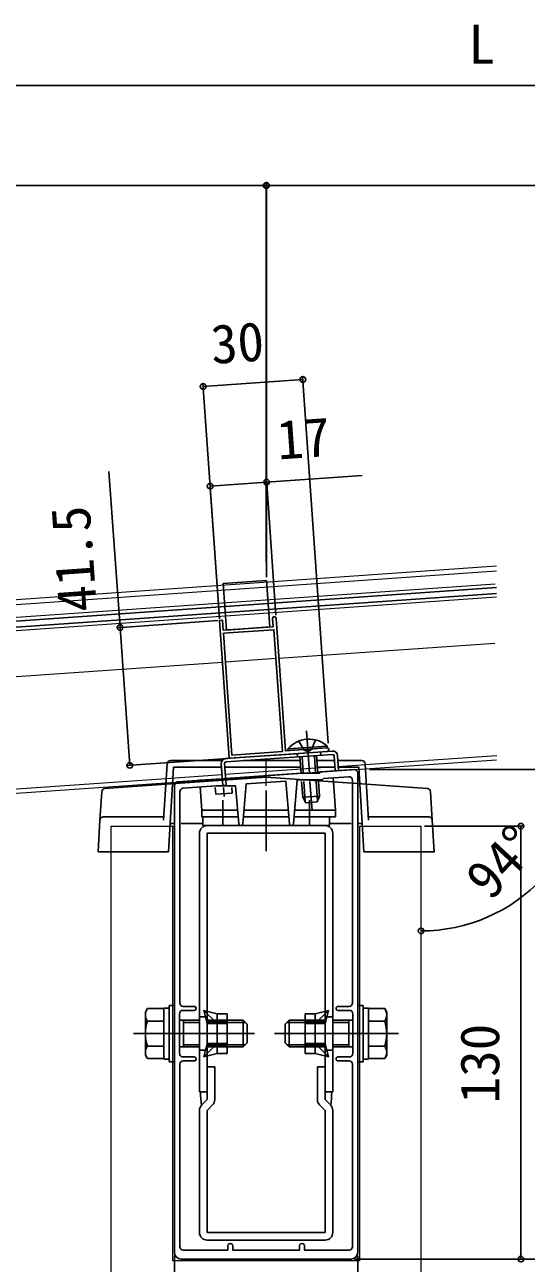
# Model space of a CAD drawing. Units: millimetres, scale not verified. Extents: x -700 to 700, y -1044 to 1038.
# Drawn here: x -141.2 to 9.3, y -103.9 to 268.1 of the extents above; entities that cross this region are included whole.
import ezdxf
from ezdxf.enums import TextEntityAlignment as Align

# ---------------------------------------------------------------- set-up
doc = ezdxf.new("R2010")
doc.units = ezdxf.units.MM
doc.header["$LTSCALE"] = 6
for name, color, linetype in [('0-3_YKK_11', 7, 'Continuous'), ('0-6_YKK_13', 4, 'Continuous'), ('0-8_YKK_D', 6, 'Continuous')]:
    doc.layers.add(name, color=color, linetype=linetype)
doc.layers.add('0-5_YKK_12', color=2, linetype='Continuous', lineweight=18)
doc.styles.add('ＭＳ ゴシック', font='')
doc.styles.get('ＭＳ ゴシック').set_extended_font_data('MS Gothic')

msp = doc.modelspace()

# ---------------------------------------------------------------- linework, layer by layer
at = {"layer": '0-3_YKK_11'}
for p, q in [((-42.839, -25.717), (-42.839, 41.266)), ((-41.239, -100.617), (-41.239, 43.383)), ((-96.239, 39.677), (-96.239, -100.617)), ((-94.639, 37.784), (-94.639, -25.717)), ((-90.339, -27.917), (-93.739, -27.917)), ((-93.639, -26.717), (-90.339, -26.717)), ((-47.139, -26.717), (-43.839, -26.717)), ((-43.739, -27.917), (-47.139, -27.917)), ((-94.639, -44.117), (-94.639, -98.917)), ((-93.739, -41.917), (-90.339, -41.917)), ((-90.339, -43.117), (-93.639, -43.117)), ((-47.139, -41.917), (-43.739, -41.917)), ((-43.839, -43.117), (-47.139, -43.117)), ((-42.839, -98.917), (-42.839, -44.117)), ((-94.239, -102.617), (-43.239, -102.617))]:
    msp.add_line(p, q, dxfattribs=at)
for points in [[(-79.818, 47.788), (-82.713, 89.187), (-81.815, 89.249), (-81.606, 86.257), (-66.642, 87.303), (-66.813, 89.747)], [(-65.716, 89.824), (-62.936, 50.071), (-50.516, 50.939)], [(-50.44, 49.842), (-62.859, 48.974), (-79.818, 47.788)], [(-42.309, 44.381), (-52.343, 43.679), (-52.739, 43.283), (-58.005, 43.283), (-78.255, 41.867), (-78.639, 41.483), (-83.746, 41.483), (-95.309, 40.675)], [(-61.737, 28.131), (-62.857, 40.939), (-74.693, 40.111), (-75.741, 28.131)], [(-43.909, 42.264), (-51.458, 41.736), (-51.911, 41.283), (-57.935, 41.283), (-59.4, 41.181), (-60.541, 28.131)], [(-76.937, 28.131), (-77.93, 39.483), (-83.676, 39.483), (-93.709, 38.782)], [(-94.739, -28.917), (-94.739, -34.917), (-94.739, -40.917)], [(-42.739, -40.917), (-42.739, -34.917), (-42.739, -28.917)], [(-93.639, -99.917), (-80.239, -99.917), (-80.239, -98.667)], [(-78.739, -98.667), (-78.739, -99.917), (-58.739, -99.917), (-58.739, -98.667)], [(-57.239, -98.667), (-57.239, -99.917), (-43.839, -99.917)]]:
    msp.add_lwpolyline(points, dxfattribs=at)
msp.add_lwpolyline([(-81.543, 85.359), (-78.983, 48.748), (-63.82, 49.809), (-66.38, 86.419)], close=True, dxfattribs=at)
for centre, radius, start, end in [((-66.264, 89.785), 0.55, 3.99999, 184.00001), ((-50.478, 50.391), 0.55, 273.99999, 94.00001), ((-43.839, 41.266), 1, 0, 93.99997), ((-42.239, 43.383), 1, 0, 93.99997), ((-95.239, 39.677), 1, 93.99999, 179.99998), ((-93.639, 37.784), 1, 93.99999, 179.99998), ((-76.339, 28.183), 0.6, 184.99999, 355.00001), ((-61.139, 28.183), 0.6, 184.99999, 355.00001), ((-93.639, -25.717), 1, 180.00001, 269.99999), ((-43.839, -25.717), 1, 270.00001, 359.99999), ((-93.739, -28.917), 1, 90.00001, 179.99999), ((-90.339, -27.317), 0.6, 269.99999, 90.00001), ((-47.139, -27.317), 0.6, 89.99999, 270.00001), ((-43.739, -28.917), 1, 0.00001, 89.99999), ((-93.739, -40.917), 1, 180.00001, 269.99999), ((-43.739, -40.917), 1, 270.00001, 359.99999), ((-93.639, -44.117), 1, 90.00001, 179.99999), ((-90.339, -42.517), 0.6, 269.99999, 90.00001), ((-47.139, -42.517), 0.6, 89.99999, 270.00001), ((-43.839, -44.117), 1, 0.00001, 89.99999), ((-93.639, -98.917), 1, 180.00001, 269.99999), ((-79.489, -98.667), 0.75, 359.99999, 180.00001), ((-57.989, -98.667), 0.75, 359.99999, 180.00001), ((-43.839, -98.917), 1, 270.00001, 359.99999), ((-94.239, -100.617), 2, 180.00001, 269.99999), ((-43.239, -100.617), 2, 270.00001, 359.99999)]:
    msp.add_arc(centre, radius, start, end, dxfattribs=at)
at = {"layer": '0-5_YKK_12'}
for p, q in [((0.41, 105.51), (-217.951, 90.24)), ((-287.512, 83.973), (0.417, 104.107)), ((-287.226, 80.106), (0.054, 100.193)), ((-249.581, 78.786), (0.383, 96.264)), ((-64.881, 77.888), (-0.085, 82.419)), ((-248.62, 65.04), (-81.84, 76.702)), ((-80.942, 76.765), (-65.779, 77.825)), ((-80.984, 42.98), (-48.065, 45.281)), ((-68.739, 39.522), (-68.739, 47.306)), ((-246.269, 31.422), (-98.719, 41.739)), ((-98.799, 40.431), (-81.891, 41.613)), ((-98.719, 41.739), (-81.982, 42.91)), ((-246.178, 30.125), (-98.799, 40.431)), ((-115.239, 27.383), (-96.239, 27.383)), ((-96.736, -103.117), (-96.736, 27.383)), ((-40.736, 27.383), (-22.239, 27.383))]:
    msp.add_line(p, q, dxfattribs=at)
for points in [[(-47.067, 45.351), (-38.988, 45.916), (0.556, 48.681)], [(-80.894, 41.683), (-38.909, 44.619), (0.41, 47.368)], [(-115.239, -299.978), (-115.239, 19.683), (-115.239, 27.383)], [(-40.736, 27.383), (-40.736, -103.117), (-96.736, -103.117)], [(-22.239, -299.978), (-22.239, 19.683), (-22.239, 27.383)]]:
    msp.add_lwpolyline(points, dxfattribs=at)
at = {"layer": '0-6_YKK_13'}
for p, q in [((-68.616, 101.199), (-81.584, 100.292)), ((-68.616, 101.199), (-67.64, 87.233)), ((0.389, 99.095), (-200.773, 85.03)), ((-200.629, 83.236), (0.389, 97.291)), ((-80.608, 86.326), (-81.584, 100.292)), ((-67.64, 87.233), (-80.608, 86.326)), ((-56.627, 56.025), (-55.736, 43.283)), ((-48.893, 49.965), (-80.815, 47.733)), ((-48.824, 48.967), (-80.746, 46.735)), ((-50.357, 50.95), (-62.129, 50.127)), ((-59.298, 48.235), (-59.368, 49.232)), ((-54.255, 48.573), (-53.885, 43.283)), ((-53.603, 48.618), (-53.23, 43.283)), ((-52.315, 48.723), (-52.385, 49.721)), ((-50.393, 51.458), (-50.357, 50.95)), ((-47.976, 44.014), (-48.29, 48.503)), ((-46.979, 44.084), (-47.292, 48.573)), ((-99.486, 29.244), (-98.453, 46.144)), ((-97.455, 47.083), (-81.939, 47.083)), ((-82.207, 46.132), (-81.754, 39.647)), ((-81.21, 46.201), (-80.756, 39.717)), ((-58.368, 45.083), (-81.131, 45.083)), ((-75.556, 47.083), (-58.507, 47.083)), ((-58.59, 48.27), (-58.241, 43.267)), ((-57.938, 48.315), (-57.586, 43.283)), ((-53.495, 47.083), (-48.179, 47.083)), ((-48.052, 45.083), (-53.355, 45.083)), ((-47.189, 47.083), (-40.003, 47.083)), ((-39.005, 46.144), (-37.972, 29.244)), ((-81.894, 41.657), (-88.669, 41.183)), ((-88.666, 41.139), (-88.669, 41.183)), ((-84.18, 41.497), (-84.177, 41.453)), ((-84.18, 41.497), (-84.177, 41.453)), ((-83.781, 41.525), (-83.778, 41.481)), ((-81.893, 41.643), (-80.896, 41.712)), ((-58.244, 43.311), (-80.897, 41.727)), ((-79.592, 41.818), (-79.568, 41.483)), ((-79.192, 41.846), (-79.167, 41.483)), ((-79.192, 41.846), (-79.167, 41.483)), ((-48.767, 43.974), (-53.256, 43.66)), ((-47.942, 32.183), (-48.624, 41.934)), ((-47.976, 44.014), (-46.979, 44.084)), ((-118.594, 29.244), (-118.073, 37.761)), ((-88.04, 32.183), (-88.527, 39.144)), ((-84.005, 38.983), (-83.866, 37.008)), ((-78.879, 37.357), (-83.866, 37.008)), ((-81.754, 39.647), (-80.756, 39.717)), ((-81.498, 38.983), (-81.314, 36.342)), ((-78.992, 38.983), (-78.879, 37.357)), ((-68.739, 38.083), (-68.739, 20.083)), ((-68.739, 37.883), (-68.739, 19.883)), ((-58.067, 40.783), (-57.739, 36.099)), ((-57.411, 40.783), (-56.99, 34.758)), ((-55.561, 40.783), (-54.952, 32.084)), ((-53.711, 40.783), (-53.307, 35.015)), ((-19.385, 37.761), (-18.864, 29.244)), ((-81.739, 35.207), (-81.739, 27.649)), ((-56.823, 34.459), (-57.739, 36.099)), ((-53.431, 34.696), (-56.823, 34.459)), ((-55.739, 35.207), (-55.739, 27.649)), ((-53.431, 34.696), (-52.752, 36.448)), ((-117.596, 30.183), (-99.429, 30.183)), ((-88.04, 32.183), (-88.04, 30.183)), ((-77.294, 32.183), (-88.04, 32.183)), ((-77.119, 30.183), (-88.04, 30.183)), ((-61.919, 30.183), (-75.565, 30.183)), ((-61.916, 30.183), (-75.562, 30.183)), ((-62.094, 32.183), (-75.39, 32.183)), ((-47.942, 30.183), (-60.365, 30.183)), ((-47.942, 32.183), (-60.19, 32.183)), ((-47.942, 32.183), (-47.942, 30.183)), ((-38.029, 30.183), (-19.862, 30.183)), ((-119.179, 19.683), (-118.594, 29.244)), ((-96.242, 28.183), (-97.548, 28.183)), ((-87.739, 28.183), (-94.242, 28.183)), ((-86.436, 27.583), (-51.036, 27.583)), ((-78.736, 27.583), (-58.736, 27.583)), ((-43.242, 28.183), (-49.739, 28.183)), ((-39.91, 28.183), (-41.242, 28.183)), ((-88.736, -52.417), (-88.736, 25.283)), ((-86.436, 25.283), (-51.036, 25.283)), ((-86.436, -54.717), (-86.436, 25.283)), ((-51.036, 25.283), (-51.036, -54.717)), ((-48.736, 25.283), (-48.736, -52.417)), ((-118.181, 19.683), (-119.179, 19.683)), ((-118.181, 19.683), (-98.068, 19.683)), ((-39.391, 19.683), (-19.277, 19.683)), ((-104.939, -28.417), (-104.358, -27.411)), ((-104.939, -28.417), (-104.939, -41.417)), ((-99.439, -27.411), (-104.358, -27.411)), ((-99.439, -27.217), (-97.839, -27.217)), ((-99.439, -27.217), (-99.439, -42.617)), ((-99.439, -27.411), (-99.439, -42.422)), ((-97.839, -26.417), (-97.839, -43.417)), ((-96.239, -26.417), (-97.839, -26.417)), ((-96.239, -43.417), (-96.239, -26.417)), ((-86.436, -31.917), (-87.436, -27.917)), ((-83.436, -31.917), (-87.436, -27.917)), ((-80.436, -40.917), (-80.436, -28.917)), ((-57.036, -40.917), (-57.036, -28.917)), ((-54.036, -31.917), (-50.036, -27.917)), ((-51.036, -31.917), (-50.036, -27.917)), ((-41.239, -43.417), (-41.239, -26.417)), ((-41.239, -26.417), (-39.639, -26.417)), ((-39.639, -26.417), (-39.639, -43.417)), ((-38.039, -27.217), (-39.639, -27.217)), ((-38.039, -27.217), (-38.039, -42.617)), ((-38.039, -27.411), (-38.039, -42.422)), ((-38.039, -27.411), (-33.12, -27.411)), ((-32.539, -28.417), (-33.12, -27.411)), ((-32.539, -28.417), (-32.539, -41.417)), ((-99.439, -31.164), (-104.358, -31.164)), ((-99.439, -30.917), (-99.439, -38.917)), ((-88.739, -30.917), (-94.739, -30.917)), ((-93.539, -30.917), (-93.539, -38.917)), ((-88.739, -31.597), (-93.539, -31.597)), ((-86.436, -29.917), (-88.736, -29.917)), ((-80.436, -30.917), (-86.436, -30.917)), ((-80.436, -31.417), (-86.436, -31.417)), ((-86.436, -37.917), (-86.436, -31.917)), ((-83.436, -31.917), (-86.436, -31.917)), ((-83.436, -37.917), (-83.436, -31.917)), ((-75.639, -30.917), (-80.439, -30.917)), ((-74.959, -31.597), (-80.439, -31.597)), ((-74.439, -32.117), (-75.639, -30.917)), ((-75.639, -38.917), (-75.639, -30.917)), ((-74.439, -37.717), (-74.439, -32.117)), ((-63.039, -32.117), (-61.839, -30.917)), ((-63.039, -37.717), (-63.039, -32.117)), ((-62.519, -31.597), (-57.039, -31.597)), ((-61.839, -30.917), (-57.039, -30.917)), ((-61.839, -38.917), (-61.839, -30.917)), ((-57.036, -30.917), (-51.036, -30.917)), ((-57.036, -31.417), (-51.036, -31.417)), ((-54.036, -37.917), (-54.036, -31.917)), ((-54.036, -31.917), (-51.036, -31.917)), ((-51.036, -29.917), (-48.736, -29.917)), ((-51.036, -37.917), (-51.036, -31.917)), ((-48.739, -30.917), (-42.739, -30.917)), ((-48.739, -31.597), (-43.939, -31.597)), ((-43.939, -30.917), (-43.939, -38.917)), ((-38.039, -30.917), (-38.039, -38.917)), ((-38.039, -31.164), (-33.12, -31.164)), ((-108.521, -34.917), (-72.189, -34.917)), ((-28.957, -34.917), (-66.261, -34.917)), ((-99.439, -38.67), (-104.358, -38.67)), ((-94.739, -38.917), (-88.739, -38.917)), ((-88.739, -38.237), (-93.539, -38.237)), ((-86.436, -39.917), (-88.736, -39.917)), ((-83.436, -37.917), (-87.436, -41.917)), ((-86.436, -37.917), (-87.436, -41.917)), ((-83.436, -40.917), (-87.436, -41.917)), ((-83.436, -37.917), (-86.436, -37.917)), ((-80.436, -38.417), (-86.436, -38.417)), ((-80.436, -38.917), (-86.436, -38.917)), ((-80.436, -37.917), (-83.436, -37.917)), ((-83.436, -40.917), (-83.436, -37.917)), ((-83.436, -40.917), (-80.436, -40.917)), ((-74.959, -38.237), (-80.439, -38.237)), ((-80.439, -38.917), (-75.639, -38.917)), ((-74.439, -37.717), (-75.639, -38.917)), ((-63.039, -37.717), (-61.839, -38.917)), ((-62.519, -38.237), (-57.039, -38.237)), ((-57.039, -38.917), (-61.839, -38.917)), ((-57.036, -37.917), (-54.036, -37.917)), ((-57.036, -38.417), (-51.036, -38.417)), ((-57.036, -38.917), (-51.036, -38.917)), ((-54.036, -40.917), (-57.036, -40.917)), ((-54.036, -40.917), (-54.036, -37.917)), ((-54.036, -37.917), (-50.036, -41.917)), ((-54.036, -37.917), (-51.036, -37.917)), ((-54.036, -40.917), (-50.036, -41.917)), ((-51.036, -37.917), (-50.036, -41.917)), ((-51.036, -39.917), (-48.736, -39.917)), ((-48.739, -38.237), (-43.939, -38.237)), ((-42.739, -38.917), (-48.739, -38.917)), ((-38.039, -38.67), (-33.12, -38.67)), ((-104.939, -41.417), (-104.358, -42.422)), ((-99.439, -42.422), (-104.358, -42.422)), ((-99.439, -42.617), (-97.839, -42.617)), ((-97.839, -43.417), (-96.239, -43.417)), ((-39.639, -43.417), (-41.239, -43.417)), ((-38.039, -42.617), (-39.639, -42.617)), ((-38.039, -42.422), (-33.12, -42.422)), ((-32.539, -41.417), (-33.12, -42.422)), ((-86.436, -44.917), (-84.136, -44.917)), ((-84.136, -54.717), (-84.136, -44.917)), ((-53.336, -54.717), (-53.336, -44.917)), ((-51.036, -44.917), (-53.336, -44.917)), ((-86.436, -52.417), (-88.736, -52.417)), ((-88.062, -56.343), (-86.436, -54.717)), ((-51.036, -52.417), (-48.736, -52.417)), ((-49.409, -56.343), (-51.036, -54.717)), ((-88.736, -94.617), (-88.736, -57.969)), ((-86.436, -57.969), (-84.809, -56.343)), ((-51.036, -57.969), (-52.662, -56.343)), ((-51.036, -57.969), (-51.036, -94.617)), ((-48.736, -57.969), (-48.736, -94.617)), ((-51.036, -96.917), (-86.436, -96.917))]:
    msp.add_line(p, q, dxfattribs=at)
for points in [[(-58.919, 52.969), (-57.374, 50.292), (-56.189, 49.765)], [(-53.931, 53.318), (-55.089, 50.452), (-56.189, 49.765)], [(-50.393, 51.458), (-62.164, 50.635), (-62.129, 50.127)], [(-82.134, 45.083), (-96.514, 45.083), (-98.068, 19.683)], [(-39.391, 19.683), (-40.944, 45.083), (-47.049, 45.083)], [(-117.145, 38.698), (-98.83, 39.978), (-68.742, 42.082)], [(-68.742, 42.084), (-38.628, 39.978), (-20.313, 38.698)], [(-53.055, 40.783), (-52.752, 36.448), (-57.739, 36.099)], [(-87.736, 27.583), (-49.736, 27.583), (-49.736, 30.183), (-60.362, 30.183)], [(-77.116, 30.183), (-87.736, 30.183), (-87.736, 27.583)], [(-18.864, 29.244), (-18.279, 19.683), (-19.277, 19.683)], [(-80.436, -28.917), (-83.436, -28.917), (-87.436, -27.917)], [(-80.436, -31.917), (-83.436, -31.917), (-83.436, -28.917)], [(-57.036, -28.917), (-54.036, -28.917), (-50.036, -27.917)], [(-57.036, -31.917), (-54.036, -31.917), (-54.036, -28.917)], [(-51.036, -94.617), (-86.436, -94.617), (-86.436, -57.969)]]:
    msp.add_lwpolyline(points, dxfattribs=at)
for centre, radius, start, end in [((-55.878, 45.319), 8.232, 48.2189, 139.7811), ((-48.789, 48.468), 1.5, 4, 94), ((-48.789, 48.468), 0.5, 4, 94), ((-97.455, 46.083), 1, 90, 176.5), ((-80.711, 46.236), 1.5, 94, 184), ((-80.711, 46.236), 0.5, 94, 184), ((-40.003, 46.083), 1, 3.5, 90), ((-117.075, 37.7), 1, 94, 176.5), ((-20.383, 37.7), 1, 3.5, 86), ((-117.596, 29.183), 1, 90, 176.5), ((-19.862, 29.183), 1, 3.5, 90), ((-86.436, 25.283), 2.3, 90, 180), ((-51.036, 25.283), 2.3, 0, 90), ((-101.616, -29.288), 3.323, 145.61575, 214.38425), ((-35.862, -29.288), 3.323, 325.61575, 34.38425), ((-92.52, -34.917), 12.419, 162.41205, 197.58795), ((-44.958, -34.917), 12.419, 342.41205, 17.58795), ((-101.616, -40.546), 3.323, 145.61575, 214.38425), ((-35.862, -40.546), 3.323, 325.61575, 34.38425), ((-86.436, -54.717), 2.3, 315, 0), ((-51.036, -54.717), 2.3, 180, 225), ((-86.436, -57.969), 2.3, 135, 180), ((-51.036, -57.969), 2.3, 0, 45), ((-86.436, -94.617), 2.3, 180, 270), ((-51.036, -94.617), 2.3, 270, 0)]:
    msp.add_arc(centre, radius, start, end, dxfattribs=at)
for centre, major_axis, start_param, end_param in [((-86.436, -52.417), (0.011, -7.658), 4.7120019, 5.261547), ((-51.036, -52.417), (-0.011, -7.658), 1.0216383, 1.5711834)]:
    msp.add_ellipse(centre, major_axis=major_axis, ratio=0.261149, start_param=start_param, end_param=end_param, dxfattribs=at)
at = {"layer": '0-8_YKK_D'}
for p, q in [((334.112, 249.885), (-336, 249.885)), ((-68.739, 219.885), (-349.998, 219.885)), ((-68.739, 106.821), (-68.739, 220.885)), ((-68.616, 102.199), (-68.616, 220.885)), ((139.538, 219.885), (-68.616, 219.885)), ((-82.751, 89.735), (-87.699, 160.497)), ((-57.703, 161.593), (-87.63, 159.5)), ((-50.059, 52.288), (-57.772, 162.59)), ((-82.751, 89.735), (-85.607, 130.57)), ((-65.786, 90.821), (-68.648, 131.756)), ((-83.261, 89.147), (-113.582, 86.99)), ((-80.317, 47.752), (-110.637, 45.595)), ((-37.736, 44.383), (38.761, 44.383)), ((-21.239, 27.383), (8.761, 27.383)), ((7.761, -102.617), (7.761, 27.383)), ((-96.239, -101.617), (-96.239, -133.616)), ((-42.239, -102.617), (38.761, -102.617)), ((-42.239, -102.617), (38.761, -102.617)), ((-42.239, -102.617), (8.761, -102.617)), ((-41.239, -101.617), (-41.239, -133.616))]:
    msp.add_line(p, q, dxfattribs=at)
for points in [[(-109.639, 45.666), (-112.584, 87.061), (-115.922, 133.979)], [(-85.537, 129.573), (-68.578, 130.759), (-39.885, 132.765)]]:
    msp.add_lwpolyline(points, dxfattribs=at)
for centre in [(-68.739, 219.885), (-68.616, 219.885), (-87.63, 159.5), (-57.703, 161.593), (-85.537, 129.573), (-68.578, 130.759), (-112.584, 87.061), (-109.639, 45.666), (7.761, 27.383), (-22.239, -4.078), (7.761, -102.617)]:
    msp.add_circle(centre, 0.85, dxfattribs=at)
msp.add_arc((-22.239, 45.784), 49.862, 270, 4.00001, dxfattribs=at)

# ---------------------------------------------------------------- texts
at = {"layer": '0-8_YKK_D', "style": 'ＭＳ ゴシック'}
msp.add_text('L', height=11.73, dxfattribs=at).set_placement((-7.99, 252.885), align=Align.BOTTOM_LEFT)
for s, rotation, p in [('30', 4, (-84.665, 162.714)), ('17', 4, (-64.852, 134.027)), ('41.5', 94.069, (-115.973, 92.416)), ('94°', 47, (1.277, 2.289)), ('130', 90, (4.761, -55.889))]:
    msp.add_text(s, height=11.73, rotation=rotation, dxfattribs=at).set_placement(p, align=Align.BOTTOM_LEFT)

doc.saveas('drawing.dxf')
